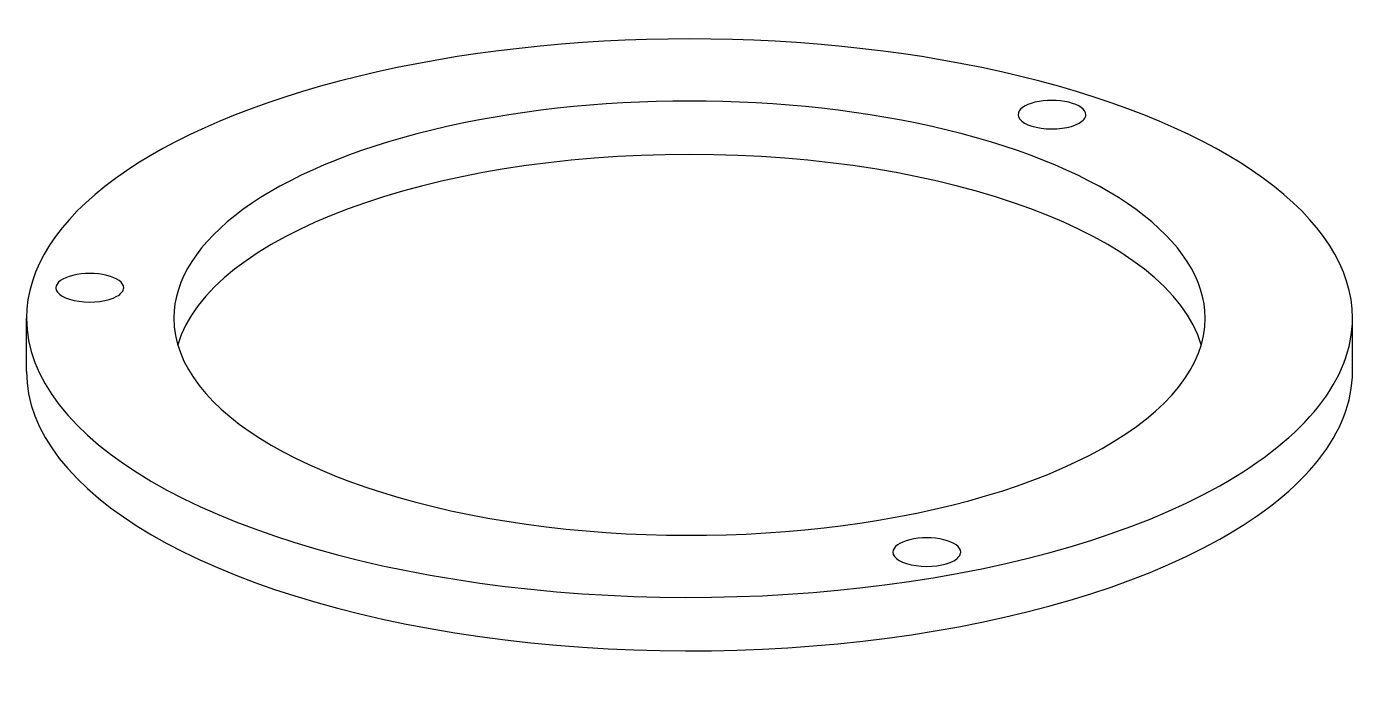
# Model space of a CAD drawing. Header units: millimetres. Extents: x -22.5 to 22.5, y -11.2 to 10.8.
import ezdxf

# ---------------------------------------------------------------- set-up
doc = ezdxf.new("R2010")
doc.units = ezdxf.units.MM
doc.layers.add('visible', color=7, linetype='Continuous')

msp = doc.modelspace()

# ---------------------------------------------------------------- linework, layer by layer
at = {"layer": 'visible'}
for p, q in [((-22.5, -0.907), (-22.5, 0.907)), ((22.5, -0.907), (22.5, 0.907))]:
    msp.add_line(p, q, dxfattribs=at)
for centre, major_axis, start_param, end_param in [((0, 0.907), (22.5, 0), 0, 3.141593), ((0, 0.907), (17.5, 0), 0, 3.141593), ((12.3, 7.814), (1.15, 0), 0, 3.141593), ((12.3, 7.814), (1.15, 0), 3.141593, 5.639684), ((12.3, 7.814), (1.15, 0), 5.639684, 6.283185), ((0, -0.907), (17.5, 0), 0.123377, 3.018216), ((-20.353, 1.94), (1.15, 0), 0, 3.141593), ((-20.353, 1.94), (1.15, 0), 3.141593, 5.639684), ((-20.353, 1.94), (1.15, 0), 5.639684, 6.283185), ((0, 0.907), (22.5, 0), 3.141593, 5.639684), ((0, 0.907), (17.5, 0), 3.141593, 5.639684), ((0, 0.907), (17.5, 0), 5.639684, 6.283185), ((0, 0.907), (22.5, 0), 5.639684, 6.283185), ((0, -0.907), (22.5, 0), 3.141593, 5.639684), ((0, -0.907), (22.5, 0), 5.639684, 6.283185), ((8.053, -7.033), (1.15, 0), 0, 3.141593), ((8.053, -7.033), (1.15, 0), 3.141593, 5.639684), ((8.053, -7.033), (1.15, 0), 5.639684, 6.283185)]:
    msp.add_ellipse(centre, major_axis=major_axis, ratio=0.421147, start_param=start_param, end_param=end_param, dxfattribs=at)

doc.saveas('drawing.dxf')
